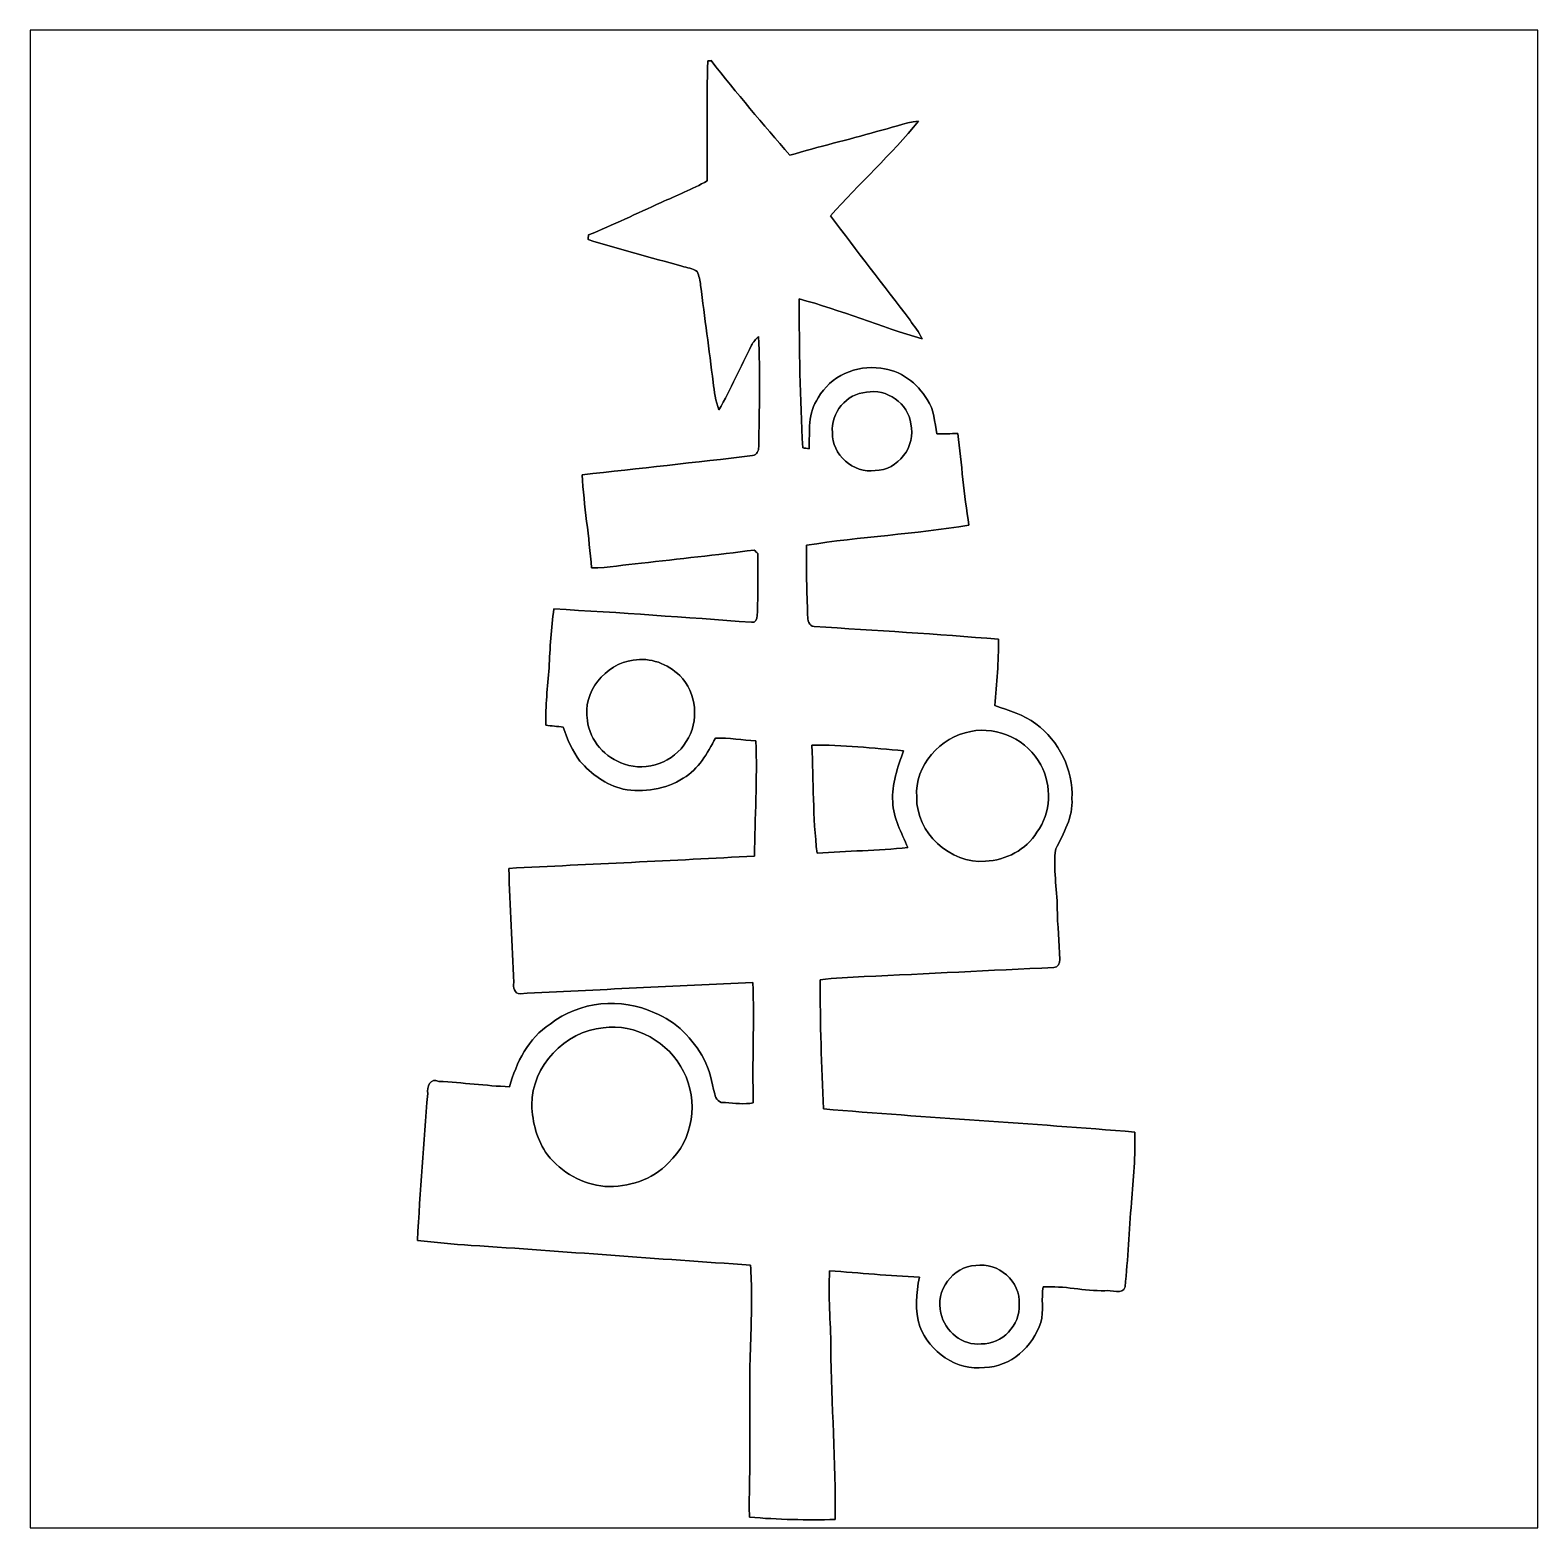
# Model space of a CAD drawing. Header units: centimetres. Extents: x -16.8 to 16.8, y -16.7 to 16.7.
import ezdxf

# ---------------------------------------------------------------- set-up
doc = ezdxf.new("R2010")
doc.units = ezdxf.units.CM
doc.header["$MEASUREMENT"] = 0
doc.layers.add('Layer 1', color=7, linetype='Continuous')

msp = doc.modelspace()

# ---------------------------------------------------------------- linework, layer by layer
at = {"layer": 'Layer 1', "color": 7}
for points, knots in [([(-16.77458, 16.66875), (-16.77458, 16.66875), (16.77458, 16.66875), (16.77458, 16.66875), (16.77458, 16.66875), (16.77458, 16.66875), (16.77458, -16.66875), (16.77458, -16.66875), (16.77458, -16.66875), (16.77458, -16.66875), (-16.77458, -16.66875), (-16.77458, -16.66875), (-16.77458, -16.66875), (-16.77458, -16.66875), (-16.77458, 16.66875), (-16.77458, 16.66875), (-16.77458, 16.66875), (-16.77458, 16.66875), (-16.77458, 16.66875), (-16.77458, 16.66875)], [0, 0, 0, 0, 0.16666667, 0.16666667, 0.16666667, 0.16666667, 0.33333333, 0.33333333, 0.33333333, 0.33333333, 0.5, 0.5, 0.5, 0.5, 0.66666667, 0.66666667, 0.66666667, 0.66666667, 1, 1, 1, 1]), ([(-1.69827, 15.98471), (-1.72367, 15.0943), (-1.70674, 14.20354), (-1.70991, 13.31277), (-1.70991, 13.31277), (-2.04153, 13.12968), (-2.3943, 12.98963), (-2.73685, 12.82876), (-2.73685, 12.82876), (-3.27625, 12.59276), (-3.80365, 12.32888), (-4.35046, 12.1091), (-4.35046, 12.1091), (-4.35293, 12.08334), (-4.35751, 12.03184), (-4.35998, 12.00609), (-4.35998, 12.00609), (-3.66995, 11.79054), (-2.97039, 11.60709), (-2.27224, 11.41871), (-2.27224, 11.41871), (-2.16606, 11.36967), (-2.02459, 11.37814), (-1.93428, 11.29489), (-1.93428, 11.29489), (-1.88595, 11.20105), (-1.87325, 11.0931), (-1.85455, 10.98938), (-1.85455, 10.98938), (-1.76812, 10.26971), (-1.66123, 9.55216), (-1.57762, 8.83214), (-1.57762, 8.83214), (-1.54834, 8.62436), (-1.52153, 8.41375), (-1.45133, 8.21478), (-1.45133, 8.21478), (-1.17793, 8.67763), (-0.96626, 9.17363), (-0.72531, 9.65341), (-0.72531, 9.65341), (-0.6858, 9.73032), (-0.62442, 9.79205), (-0.5648, 9.85308), (-0.5648, 9.85308), (-0.52846, 9.03464), (-0.54892, 8.21514), (-0.56198, 7.39634), (-0.56198, 7.39634), (-0.56198, 7.30991), (-0.60008, 7.20725), (-0.69921, 7.19808), (-0.69921, 7.19808), (-1.96321, 7.04885), (-3.22898, 6.90951), (-4.49439, 6.77157), (-4.49439, 6.77157), (-4.44782, 6.07801), (-4.33705, 5.3908), (-4.28202, 4.69759), (-4.28202, 4.69759), (-3.91054, 4.70041), (-3.54365, 4.7752), (-3.17359, 4.80201), (-3.17359, 4.80201), (-2.33645, 4.90114), (-1.49825, 4.98792), (-0.66216, 5.09517), (-0.66216, 5.09517), (-0.63676, 5.07048), (-0.61101, 5.04507), (-0.58526, 5.02003), (-0.58526, 5.02003), (-0.58385, 4.56036), (-0.57256, 4.09998), (-0.5969, 3.64067), (-0.5969, 3.64067), (-0.59761, 3.56764), (-0.62724, 3.47028), (-0.72073, 3.48827), (-0.72073, 3.48827), (-2.18652, 3.59586), (-3.65372, 3.70558), (-5.12128, 3.78566), (-5.12128, 3.78566), (-5.18513, 3.35174), (-5.20312, 2.91324), (-5.22887, 2.47579), (-5.22887, 2.47579), (-5.26803, 2.0507), (-5.3026, 1.62454), (-5.30119, 1.19733), (-5.30119, 1.19733), (-5.17208, 1.18216), (-5.04331, 1.16981), (-4.91349, 1.15499), (-4.91349, 1.15499), (-4.82212, 0.88829), (-4.71064, 0.62548), (-4.54025, 0.39864), (-4.54025, 0.39864), (-4.29084, 0.10266), (-3.95711, -0.13018), (-3.57893, -0.22507), (-3.57893, -0.22507), (-3.1242, -0.30092), (-2.63102, -0.24024), (-2.24155, 0.0194), (-2.24155, 0.0194), (-1.89689, 0.21449), (-1.70674, 0.57468), (-1.52435, 0.91052), (-1.52435, 0.91052), (-1.22414, 0.91546), (-0.92604, 0.86889), (-0.62689, 0.84772), (-0.62689, 0.84772), (-0.58984, -0.00635), (-0.65052, -0.86007), (-0.65723, -1.71415), (-0.65723, -1.71415), (-2.47826, -1.81645), (-4.30107, -1.89548), (-6.12281, -1.98967), (-6.12281, -1.98967), (-6.10235, -2.83845), (-6.04449, -3.68582), (-6.00922, -4.5339), (-6.00922, -4.5339), (-6.04273, -4.62068), (-5.99193, -4.78966), (-5.87446, -4.77838), (-5.87446, -4.77838), (-4.14831, -4.69759), (-2.42217, -4.59952), (-0.69497, -4.5279), (-0.69497, -4.5279), (-0.65758, -5.41937), (-0.70944, -6.31472), (-0.68333, -7.20796), (-0.68333, -7.20796), (-0.88829, -7.24782), (-1.0989, -7.21642), (-1.30351, -7.19737), (-1.30351, -7.19737), (-1.44216, -7.23159), (-1.51836, -7.11729), (-1.54129, -7.00934), (-1.54129, -7.00934), (-1.60796, -6.74617), (-1.651, -6.47206), (-1.78259, -6.23076), (-1.78259, -6.23076), (-2.02494, -5.78309), (-2.39995, -5.39432), (-2.87831, -5.20241), (-2.87831, -5.20241), (-3.62409, -4.8581), (-4.55119, -4.94347), (-5.201, -5.45359), (-5.201, -5.45359), (-5.68889, -5.76756), (-5.95383, -6.31084), (-6.10905, -6.85165), (-6.10905, -6.85165), (-6.63399, -6.82766), (-7.15504, -6.75887), (-7.67927, -6.73135), (-7.67927, -6.73135), (-7.86871, -6.63716), (-7.95726, -6.86364), (-7.92833, -6.99982), (-7.92833, -6.99982), (-8.01299, -8.08919), (-8.09837, -9.17928), (-8.15799, -10.27077), (-8.15799, -10.27077), (-7.76111, -10.32298), (-7.36141, -10.3505), (-6.96242, -10.38119), (-6.96242, -10.38119), (-4.8895, -10.51701), (-2.81869, -10.68282), (-0.74577, -10.81969), (-0.74577, -10.81969), (-0.71191, -11.27478), (-0.71931, -11.73198), (-0.73201, -12.18812), (-0.73201, -12.18812), (-0.78775, -13.40591), (-0.73695, -14.62546), (-0.76941, -15.84396), (-0.76941, -15.84396), (-0.77223, -16.03939), (-0.7814, -16.23554), (-0.76518, -16.43062), (-0.76518, -16.43062), (-0.13264, -16.48495), (0.50447, -16.49765), (1.13947, -16.48213), (1.13947, -16.48213), (1.15711, -15.20296), (1.05057, -13.9259), (1.04105, -12.64708), (1.04105, -12.64708), (1.04422, -12.08052), (0.97402, -11.51255), (1.01529, -10.94669), (1.01529, -10.94669), (1.68204, -10.99009), (2.34668, -11.06346), (3.01449, -11.08851), (3.01449, -11.08851), (2.93829, -11.44799), (2.90618, -11.82829), (3.02084, -12.18424), (3.02084, -12.18424), (3.23638, -12.75292), (3.84069, -13.1826), (4.46158, -13.10111), (4.46158, -13.10111), (5.04084, -13.08629), (5.5432, -12.63509), (5.71324, -12.09604), (5.71324, -12.09604), (5.78556, -11.83781), (5.71888, -11.5637), (5.76792, -11.303), (5.76792, -11.303), (6.22512, -11.28007), (6.68337, -11.39543), (7.14269, -11.39331), (7.14269, -11.39331), (7.2704, -11.35909), (7.54803, -11.49597), (7.59107, -11.30265), (7.59107, -11.30265), (7.65246, -10.67858), (7.67821, -10.05064), (7.73183, -9.42552), (7.73183, -9.42552), (7.76852, -8.90446), (7.82673, -8.38341), (7.80591, -7.86024), (7.80591, -7.86024), (5.49804, -7.66516), (3.18488, -7.5378), (0.87665, -7.34272), (0.87665, -7.34272), (0.83608, -6.38634), (0.80257, -5.4289), (0.80327, -4.47181), (0.80327, -4.47181), (1.12642, -4.41819), (1.45486, -4.41819), (1.78118, -4.39702), (1.78118, -4.39702), (3.18805, -4.33388), (4.59458, -4.25979), (6.0011, -4.19523), (6.0011, -4.19523), (6.09424, -4.19418), (6.14116, -4.09963), (6.13727, -4.01708), (6.13727, -4.01708), (6.12846, -3.63573), (6.08436, -3.25614), (6.08012, -2.87479), (6.08012, -2.87479), (6.07766, -2.43487), (5.98346, -1.99531), (6.04661, -1.55681), (6.04661, -1.55681), (6.22265, -1.20862), (6.43396, -0.84773), (6.40715, -0.44097), (6.40715, -0.44097), (6.44525, 0.20743), (6.11611, 0.8442), (5.60246, 1.22837), (5.60246, 1.22837), (5.33365, 1.43404), (5.00451, 1.52682), (4.68947, 1.63336), (4.68947, 1.63336), (4.72475, 2.12549), (4.78331, 2.61691), (4.77238, 3.11115), (4.77238, 3.11115), (3.40819, 3.22756), (2.03941, 3.30729), (0.67416, 3.39443), (0.67416, 3.39443), (0.54328, 3.40078), (0.53199, 3.54436), (0.52634, 3.64455), (0.52634, 3.64455), (0.50835, 4.16348), (0.49142, 4.68277), (0.50306, 5.20171), (0.50306, 5.20171), (1.70074, 5.40067), (2.91994, 5.4423), (4.11551, 5.65256), (4.11551, 5.65256), (4.00297, 6.32707), (3.95287, 7.00969), (3.86821, 7.68773), (3.86821, 7.68773), (3.71299, 7.68773), (3.55812, 7.68385), (3.4036, 7.67997), (3.4036, 7.67997), (3.34821, 7.93891), (3.34433, 8.22078), (3.18805, 8.44585), (3.18805, 8.44585), (2.96721, 8.81309), (2.58798, 9.10308), (2.15194, 9.14259), (2.15194, 9.14259), (1.60867, 9.22126), (1.03046, 8.97043), (0.76094, 8.48325), (0.76094, 8.48325), (0.52211, 8.15657), (0.57468, 7.73324), (0.55986, 7.35048), (0.55986, 7.35048), (0.51153, 7.35718), (0.46355, 7.36388), (0.41557, 7.37059), (0.41557, 7.37059), (0.3556, 8.47478), (0.34149, 9.5818), (0.33726, 10.6874), (0.33726, 10.6874), (1.26506, 10.43905), (2.15194, 10.06263), (3.07516, 9.7977), (3.07516, 9.7977), (3.00249, 9.94657), (2.90089, 10.07851), (2.80423, 10.21221), (2.80423, 10.21221), (2.22109, 10.99044), (1.61819, 11.7542), (1.03681, 12.53384), (1.03681, 12.53384), (1.67252, 13.25351), (2.38901, 13.90156), (2.99508, 14.64592), (2.99508, 14.64592), (2.67582, 14.60288), (2.37208, 14.48858), (2.06128, 14.41097), (2.06128, 14.41097), (1.41993, 14.22647), (0.76976, 14.07407), (0.13053, 13.88286), (0.13053, 13.88286), (-0.46567, 14.57431), (-1.05763, 15.27034), (-1.6196, 15.98965), (-1.6196, 15.98965), (-1.63901, 15.98859), (-1.67852, 15.98612), (-1.69827, 15.98471)], [0, 0, 0, 0, 0.01075269, 0.01075269, 0.01075269, 0.01075269, 0.02150538, 0.02150538, 0.02150538, 0.02150538, 0.03225806, 0.03225806, 0.03225806, 0.03225806, 0.04301075, 0.04301075, 0.04301075, 0.04301075, 0.05376344, 0.05376344, 0.05376344, 0.05376344, 0.06451613, 0.06451613, 0.06451613, 0.06451613, 0.07526882, 0.07526882, 0.07526882, 0.07526882, 0.08602151, 0.08602151, 0.08602151, 0.08602151, 0.09677419, 0.09677419, 0.09677419, 0.09677419, 0.10752688, 0.10752688, 0.10752688, 0.10752688, 0.11827957, 0.11827957, 0.11827957, 0.11827957, 0.12903226, 0.12903226, 0.12903226, 0.12903226, 0.13978495, 0.13978495, 0.13978495, 0.13978495, 0.15053763, 0.15053763, 0.15053763, 0.15053763, 0.16129032, 0.16129032, 0.16129032, 0.16129032, 0.17204301, 0.17204301, 0.17204301, 0.17204301, 0.1827957, 0.1827957, 0.1827957, 0.1827957, 0.19354839, 0.19354839, 0.19354839, 0.19354839, 0.20430108, 0.20430108, 0.20430108, 0.20430108, 0.21505376, 0.21505376, 0.21505376, 0.21505376, 0.22580645, 0.22580645, 0.22580645, 0.22580645, 0.23655914, 0.23655914, 0.23655914, 0.23655914, 0.24731183, 0.24731183, 0.24731183, 0.24731183, 0.25806452, 0.25806452, 0.25806452, 0.25806452, 0.2688172, 0.2688172, 0.2688172, 0.2688172, 0.27956989, 0.27956989, 0.27956989, 0.27956989, 0.29032258, 0.29032258, 0.29032258, 0.29032258, 0.30107527, 0.30107527, 0.30107527, 0.30107527, 0.31182796, 0.31182796, 0.31182796, 0.31182796, 0.32258065, 0.32258065, 0.32258065, 0.32258065, 0.33333333, 0.33333333, 0.33333333, 0.33333333, 0.34408602, 0.34408602, 0.34408602, 0.34408602, 0.35483871, 0.35483871, 0.35483871, 0.35483871, 0.3655914, 0.3655914, 0.3655914, 0.3655914, 0.37634409, 0.37634409, 0.37634409, 0.37634409, 0.38709677, 0.38709677, 0.38709677, 0.38709677, 0.39784946, 0.39784946, 0.39784946, 0.39784946, 0.40860215, 0.40860215, 0.40860215, 0.40860215, 0.41935484, 0.41935484, 0.41935484, 0.41935484, 0.43010753, 0.43010753, 0.43010753, 0.43010753, 0.44086022, 0.44086022, 0.44086022, 0.44086022, 0.4516129, 0.4516129, 0.4516129, 0.4516129, 0.46236559, 0.46236559, 0.46236559, 0.46236559, 0.47311828, 0.47311828, 0.47311828, 0.47311828, 0.48387097, 0.48387097, 0.48387097, 0.48387097, 0.49462366, 0.49462366, 0.49462366, 0.49462366, 0.50537634, 0.50537634, 0.50537634, 0.50537634, 0.51612903, 0.51612903, 0.51612903, 0.51612903, 0.52688172, 0.52688172, 0.52688172, 0.52688172, 0.53763441, 0.53763441, 0.53763441, 0.53763441, 0.5483871, 0.5483871, 0.5483871, 0.5483871, 0.55913978, 0.55913978, 0.55913978, 0.55913978, 0.56989247, 0.56989247, 0.56989247, 0.56989247, 0.58064516, 0.58064516, 0.58064516, 0.58064516, 0.59139785, 0.59139785, 0.59139785, 0.59139785, 0.60215054, 0.60215054, 0.60215054, 0.60215054, 0.61290323, 0.61290323, 0.61290323, 0.61290323, 0.62365591, 0.62365591, 0.62365591, 0.62365591, 0.6344086, 0.6344086, 0.6344086, 0.6344086, 0.64516129, 0.64516129, 0.64516129, 0.64516129, 0.65591398, 0.65591398, 0.65591398, 0.65591398, 0.66666667, 0.66666667, 0.66666667, 0.66666667, 0.67741935, 0.67741935, 0.67741935, 0.67741935, 0.68817204, 0.68817204, 0.68817204, 0.68817204, 0.69892473, 0.69892473, 0.69892473, 0.69892473, 0.70967742, 0.70967742, 0.70967742, 0.70967742, 0.72043011, 0.72043011, 0.72043011, 0.72043011, 0.7311828, 0.7311828, 0.7311828, 0.7311828, 0.74193548, 0.74193548, 0.74193548, 0.74193548, 0.75268817, 0.75268817, 0.75268817, 0.75268817, 0.76344086, 0.76344086, 0.76344086, 0.76344086, 0.77419355, 0.77419355, 0.77419355, 0.77419355, 0.78494624, 0.78494624, 0.78494624, 0.78494624, 0.79569892, 0.79569892, 0.79569892, 0.79569892, 0.80645161, 0.80645161, 0.80645161, 0.80645161, 0.8172043, 0.8172043, 0.8172043, 0.8172043, 0.82795699, 0.82795699, 0.82795699, 0.82795699, 0.83870968, 0.83870968, 0.83870968, 0.83870968, 0.84946237, 0.84946237, 0.84946237, 0.84946237, 0.86021505, 0.86021505, 0.86021505, 0.86021505, 0.87096774, 0.87096774, 0.87096774, 0.87096774, 0.88172043, 0.88172043, 0.88172043, 0.88172043, 0.89247312, 0.89247312, 0.89247312, 0.89247312, 0.90322581, 0.90322581, 0.90322581, 0.90322581, 0.91397849, 0.91397849, 0.91397849, 0.91397849, 0.92473118, 0.92473118, 0.92473118, 0.92473118, 0.93548387, 0.93548387, 0.93548387, 0.93548387, 0.94623656, 0.94623656, 0.94623656, 0.94623656, 0.95698925, 0.95698925, 0.95698925, 0.95698925, 0.96774194, 0.96774194, 0.96774194, 0.96774194, 0.97849462, 0.97849462, 0.97849462, 0.97849462, 1, 1, 1, 1]), ([(1.83268, 8.60778), (2.28071, 8.70056), (2.76825, 8.36013), (2.82363, 7.90469), (2.82363, 7.90469), (2.94746, 7.41362), (2.53436, 6.86329), (2.02741, 6.86506), (2.02741, 6.86506), (1.55011, 6.79415), (1.05728, 7.22312), (1.08021, 7.70961), (1.08021, 7.70961), (1.02694, 8.14458), (1.39559, 8.58308), (1.83268, 8.60778)], [0, 0, 0, 0, 0.2, 0.2, 0.2, 0.2, 0.4, 0.4, 0.4, 0.4, 0.6, 0.6, 0.6, 0.6, 1, 1, 1, 1]), ([(-3.35351, 2.64583), (-2.98027, 2.71039), (-2.5848, 2.56752), (-2.32057, 2.30046), (-2.32057, 2.30046), (-1.94169, 1.92546), (-1.87678, 1.27529), (-2.17452, 0.83291), (-2.17452, 0.83291), (-2.44616, 0.381), (-3.04906, 0.15169), (-3.54894, 0.33091), (-3.54894, 0.33091), (-3.97757, 0.46919), (-4.32259, 0.84843), (-4.3748, 1.30281), (-4.3748, 1.30281), (-4.49404, 1.93851), (-3.97792, 2.56187), (-3.35351, 2.64583)], [0, 0, 0, 0, 0.16666667, 0.16666667, 0.16666667, 0.16666667, 0.33333333, 0.33333333, 0.33333333, 0.33333333, 0.5, 0.5, 0.5, 0.5, 0.66666667, 0.66666667, 0.66666667, 0.66666667, 1, 1, 1, 1]), ([(4.15537, 1.0601), (4.75968, 1.17969), (5.43348, 0.86713), (5.71218, 0.31256), (5.71218, 0.31256), (5.96547, -0.14605), (5.94677, -0.75918), (5.62927, -1.18392), (5.62927, -1.18392), (5.38868, -1.57798), (4.93748, -1.80869), (4.4831, -1.83162), (4.4831, -1.83162), (3.69641, -1.89477), (2.93899, -1.19662), (2.9531, -0.40393), (2.9531, -0.40393), (2.90124, 0.30374), (3.47909, 0.93239), (4.15537, 1.0601)], [0, 0, 0, 0, 0.16666667, 0.16666667, 0.16666667, 0.16666667, 0.33333333, 0.33333333, 0.33333333, 0.33333333, 0.5, 0.5, 0.5, 0.5, 0.66666667, 0.66666667, 0.66666667, 0.66666667, 1, 1, 1, 1]), ([(0.62301, 0.75001), (1.30528, 0.77153), (1.98226, 0.67804), (2.66136, 0.63041), (2.66136, 0.63041), (2.53189, 0.26247), (2.39148, -0.11289), (2.42006, -0.51012), (2.42006, -0.51012), (2.42888, -0.87559), (2.62008, -1.19698), (2.75343, -1.52753), (2.75343, -1.52753), (2.08245, -1.59032), (1.40829, -1.60549), (0.73589, -1.64924), (0.73589, -1.64924), (0.64029, -0.85302), (0.6544, -0.04974), (0.62301, 0.75001)], [0, 0, 0, 0, 0.16666667, 0.16666667, 0.16666667, 0.16666667, 0.33333333, 0.33333333, 0.33333333, 0.33333333, 0.5, 0.5, 0.5, 0.5, 0.66666667, 0.66666667, 0.66666667, 0.66666667, 1, 1, 1, 1]), ([(-4.02414, -5.5372), (-3.30447, -5.43454), (-2.55588, -5.8614), (-2.23873, -6.50769), (-2.23873, -6.50769), (-1.88736, -7.15927), (-2.02142, -8.03839), (-2.57104, -8.5411), (-2.57104, -8.5411), (-2.9277, -8.92775), (-3.46957, -9.09285), (-3.98463, -9.06886), (-3.98463, -9.06886), (-4.48451, -9.02441), (-4.95371, -8.76018), (-5.26133, -8.36648), (-5.26133, -8.36648), (-5.49557, -8.04404), (-5.59753, -7.64646), (-5.61234, -7.25311), (-5.61234, -7.25311), (-5.61093, -6.39304), (-4.87892, -5.61446), (-4.02414, -5.5372)], [0, 0, 0, 0, 0.14285714, 0.14285714, 0.14285714, 0.14285714, 0.28571429, 0.28571429, 0.28571429, 0.28571429, 0.42857143, 0.42857143, 0.42857143, 0.42857143, 0.57142857, 0.57142857, 0.57142857, 0.57142857, 0.71428571, 0.71428571, 0.71428571, 0.71428571, 1, 1, 1, 1]), ([(4.26685, -10.82957), (4.76179, -10.74244), (5.27473, -11.18835), (5.23134, -11.69458), (5.23134, -11.69458), (5.26203, -12.15425), (4.85211, -12.58605), (4.39067, -12.57406), (4.39067, -12.57406), (3.97722, -12.62027), (3.57117, -12.29254), (3.4925, -11.89108), (3.4925, -11.89108), (3.35633, -11.40107), (3.7532, -10.84016), (4.26685, -10.82957)], [0, 0, 0, 0, 0.2, 0.2, 0.2, 0.2, 0.4, 0.4, 0.4, 0.4, 0.6, 0.6, 0.6, 0.6, 1, 1, 1, 1])]:
    msp.add_open_spline(points, degree=3, knots=knots, dxfattribs=at)
at = {"layer": 'Layer 1', "color": 252}
for points, knots in [([(-1.69827, 15.98471), (-1.67852, 15.98612), (-1.63901, 15.98859), (-1.6196, 15.98965), (-1.6196, 15.98965), (-1.05763, 15.27034), (-0.46567, 14.57431), (0.13053, 13.88286), (0.13053, 13.88286), (0.76976, 14.07407), (1.41993, 14.22647), (2.06128, 14.41097), (2.06128, 14.41097), (2.37208, 14.48858), (2.67582, 14.60288), (2.99508, 14.64592), (2.99508, 14.64592), (2.38901, 13.90156), (1.67252, 13.25351), (1.03681, 12.53384), (1.03681, 12.53384), (1.61819, 11.7542), (2.22109, 10.99044), (2.80423, 10.21221), (2.80423, 10.21221), (2.90089, 10.07851), (3.00249, 9.94657), (3.07516, 9.7977), (3.07516, 9.7977), (2.15194, 10.06263), (1.26506, 10.43905), (0.33726, 10.6874), (0.33726, 10.6874), (0.34149, 9.5818), (0.3556, 8.47478), (0.41557, 7.37059), (0.41557, 7.37059), (0.46355, 7.36388), (0.51153, 7.35718), (0.55986, 7.35048), (0.55986, 7.35048), (0.57468, 7.73324), (0.52211, 8.15657), (0.76094, 8.48325), (0.76094, 8.48325), (1.03046, 8.97043), (1.60867, 9.22126), (2.15194, 9.14259), (2.15194, 9.14259), (2.58798, 9.10308), (2.96721, 8.81309), (3.18805, 8.44585), (3.18805, 8.44585), (3.34433, 8.22078), (3.34821, 7.93891), (3.4036, 7.67997), (3.4036, 7.67997), (3.55812, 7.68385), (3.71299, 7.68773), (3.86821, 7.68773), (3.86821, 7.68773), (3.95287, 7.00969), (4.00297, 6.32707), (4.11551, 5.65256), (4.11551, 5.65256), (2.91994, 5.4423), (1.70074, 5.40067), (0.50306, 5.20171), (0.50306, 5.20171), (0.49142, 4.68277), (0.50835, 4.16348), (0.52634, 3.64455), (0.52634, 3.64455), (0.53199, 3.54436), (0.54328, 3.40078), (0.67416, 3.39443), (0.67416, 3.39443), (2.03941, 3.30729), (3.40819, 3.22756), (4.77238, 3.11115), (4.77238, 3.11115), (4.78331, 2.61691), (4.72475, 2.12549), (4.68947, 1.63336), (4.68947, 1.63336), (5.00451, 1.52682), (5.33365, 1.43404), (5.60246, 1.22837), (5.60246, 1.22837), (6.11611, 0.8442), (6.44525, 0.20743), (6.40715, -0.44097), (6.40715, -0.44097), (6.43396, -0.84773), (6.22265, -1.20862), (6.04661, -1.55681), (6.04661, -1.55681), (5.98346, -1.99531), (6.07766, -2.43487), (6.08012, -2.87479), (6.08012, -2.87479), (6.08436, -3.25614), (6.12846, -3.63573), (6.13727, -4.01708), (6.13727, -4.01708), (6.14116, -4.09963), (6.09424, -4.19418), (6.0011, -4.19523), (6.0011, -4.19523), (4.59458, -4.25979), (3.18805, -4.33388), (1.78118, -4.39702), (1.78118, -4.39702), (1.45486, -4.41819), (1.12642, -4.41819), (0.80327, -4.47181), (0.80327, -4.47181), (0.80257, -5.4289), (0.83608, -6.38634), (0.87665, -7.34272), (0.87665, -7.34272), (3.18488, -7.5378), (5.49804, -7.66516), (7.80591, -7.86024), (7.80591, -7.86024), (7.82673, -8.38341), (7.76852, -8.90446), (7.73183, -9.42552), (7.73183, -9.42552), (7.67821, -10.05064), (7.65246, -10.67858), (7.59107, -11.30265), (7.59107, -11.30265), (7.54803, -11.49597), (7.2704, -11.35909), (7.14269, -11.39331), (7.14269, -11.39331), (6.68337, -11.39543), (6.22512, -11.28007), (5.76792, -11.303), (5.76792, -11.303), (5.71888, -11.5637), (5.78556, -11.83781), (5.71324, -12.09604), (5.71324, -12.09604), (5.5432, -12.63509), (5.04084, -13.08629), (4.46158, -13.10111), (4.46158, -13.10111), (3.84069, -13.1826), (3.23638, -12.75292), (3.02084, -12.18424), (3.02084, -12.18424), (2.90618, -11.82829), (2.93829, -11.44799), (3.01449, -11.08851), (3.01449, -11.08851), (2.34668, -11.06346), (1.68204, -10.99009), (1.01529, -10.94669), (1.01529, -10.94669), (0.97402, -11.51255), (1.04422, -12.08052), (1.04105, -12.64708), (1.04105, -12.64708), (1.05057, -13.9259), (1.15711, -15.20296), (1.13947, -16.48213), (1.13947, -16.48213), (0.50447, -16.49765), (-0.13264, -16.48495), (-0.76518, -16.43062), (-0.76518, -16.43062), (-0.7814, -16.23554), (-0.77223, -16.03939), (-0.76941, -15.84396), (-0.76941, -15.84396), (-0.73695, -14.62546), (-0.78775, -13.40591), (-0.73201, -12.18812), (-0.73201, -12.18812), (-0.71931, -11.73198), (-0.71191, -11.27478), (-0.74577, -10.81969), (-0.74577, -10.81969), (-2.81869, -10.68282), (-4.8895, -10.51701), (-6.96242, -10.38119), (-6.96242, -10.38119), (-7.36141, -10.3505), (-7.76111, -10.32298), (-8.15799, -10.27077), (-8.15799, -10.27077), (-8.09837, -9.17928), (-8.01299, -8.08919), (-7.92833, -6.99982), (-7.92833, -6.99982), (-7.95726, -6.86364), (-7.86871, -6.63716), (-7.67927, -6.73135), (-7.67927, -6.73135), (-7.15504, -6.75887), (-6.63399, -6.82766), (-6.10905, -6.85165), (-6.10905, -6.85165), (-5.95383, -6.31084), (-5.68889, -5.76756), (-5.201, -5.45359), (-5.201, -5.45359), (-4.55119, -4.94347), (-3.62409, -4.8581), (-2.87831, -5.20241), (-2.87831, -5.20241), (-2.39995, -5.39432), (-2.02494, -5.78309), (-1.78259, -6.23076), (-1.78259, -6.23076), (-1.651, -6.47206), (-1.60796, -6.74617), (-1.54129, -7.00934), (-1.54129, -7.00934), (-1.51836, -7.11729), (-1.44216, -7.23159), (-1.30351, -7.19737), (-1.30351, -7.19737), (-1.0989, -7.21642), (-0.88829, -7.24782), (-0.68333, -7.20796), (-0.68333, -7.20796), (-0.70944, -6.31472), (-0.65758, -5.41937), (-0.69497, -4.5279), (-0.69497, -4.5279), (-2.42217, -4.59952), (-4.14831, -4.69759), (-5.87446, -4.77838), (-5.87446, -4.77838), (-5.99193, -4.78966), (-6.04273, -4.62068), (-6.00922, -4.5339), (-6.00922, -4.5339), (-6.04449, -3.68582), (-6.10235, -2.83845), (-6.12281, -1.98967), (-6.12281, -1.98967), (-4.30107, -1.89548), (-2.47826, -1.81645), (-0.65723, -1.71415), (-0.65723, -1.71415), (-0.65052, -0.86007), (-0.58984, -0.00635), (-0.62689, 0.84772), (-0.62689, 0.84772), (-0.92604, 0.86889), (-1.22414, 0.91546), (-1.52435, 0.91052), (-1.52435, 0.91052), (-1.70674, 0.57468), (-1.89689, 0.21449), (-2.24155, 0.0194), (-2.24155, 0.0194), (-2.63102, -0.24024), (-3.1242, -0.30092), (-3.57893, -0.22507), (-3.57893, -0.22507), (-3.95711, -0.13018), (-4.29084, 0.10266), (-4.54025, 0.39864), (-4.54025, 0.39864), (-4.71064, 0.62548), (-4.82212, 0.88829), (-4.91349, 1.15499), (-4.91349, 1.15499), (-5.04331, 1.16981), (-5.17208, 1.18216), (-5.30119, 1.19733), (-5.30119, 1.19733), (-5.3026, 1.62454), (-5.26803, 2.0507), (-5.22887, 2.47579), (-5.22887, 2.47579), (-5.20312, 2.91324), (-5.18513, 3.35174), (-5.12128, 3.78566), (-5.12128, 3.78566), (-3.65372, 3.70558), (-2.18652, 3.59586), (-0.72073, 3.48827), (-0.72073, 3.48827), (-0.62724, 3.47028), (-0.59761, 3.56764), (-0.5969, 3.64067), (-0.5969, 3.64067), (-0.57256, 4.09998), (-0.58385, 4.56036), (-0.58526, 5.02003), (-0.58526, 5.02003), (-0.61101, 5.04507), (-0.63676, 5.07048), (-0.66216, 5.09517), (-0.66216, 5.09517), (-1.49825, 4.98792), (-2.33645, 4.90114), (-3.17359, 4.80201), (-3.17359, 4.80201), (-3.54365, 4.7752), (-3.91054, 4.70041), (-4.28202, 4.69759), (-4.28202, 4.69759), (-4.33705, 5.3908), (-4.44782, 6.07801), (-4.49439, 6.77157), (-4.49439, 6.77157), (-3.22898, 6.90951), (-1.96321, 7.04885), (-0.69921, 7.19808), (-0.69921, 7.19808), (-0.60008, 7.20725), (-0.56198, 7.30991), (-0.56198, 7.39634), (-0.56198, 7.39634), (-0.54892, 8.21514), (-0.52846, 9.03464), (-0.5648, 9.85308), (-0.5648, 9.85308), (-0.62442, 9.79205), (-0.6858, 9.73032), (-0.72531, 9.65341), (-0.72531, 9.65341), (-0.96626, 9.17363), (-1.17793, 8.67763), (-1.45133, 8.21478), (-1.45133, 8.21478), (-1.52153, 8.41375), (-1.54834, 8.62436), (-1.57762, 8.83214), (-1.57762, 8.83214), (-1.66123, 9.55216), (-1.76812, 10.26971), (-1.85455, 10.98938), (-1.85455, 10.98938), (-1.87325, 11.0931), (-1.88595, 11.20105), (-1.93428, 11.29489), (-1.93428, 11.29489), (-2.02459, 11.37814), (-2.16606, 11.36967), (-2.27224, 11.41871), (-2.27224, 11.41871), (-2.97039, 11.60709), (-3.66995, 11.79054), (-4.35998, 12.00609), (-4.35998, 12.00609), (-4.35751, 12.03184), (-4.35293, 12.08334), (-4.35046, 12.1091), (-4.35046, 12.1091), (-3.80365, 12.32888), (-3.27625, 12.59276), (-2.73685, 12.82876), (-2.73685, 12.82876), (-2.3943, 12.98963), (-2.04153, 13.12968), (-1.70991, 13.31277), (-1.70991, 13.31277), (-1.70674, 14.20354), (-1.72367, 15.0943), (-1.69827, 15.98471), (-1.69827, 15.98471), (-1.69827, 15.98471), (-1.69827, 15.98471), (-1.69827, 15.98471)], [0, 0, 0, 0, 0.0106383, 0.0106383, 0.0106383, 0.0106383, 0.0212766, 0.0212766, 0.0212766, 0.0212766, 0.03191489, 0.03191489, 0.03191489, 0.03191489, 0.04255319, 0.04255319, 0.04255319, 0.04255319, 0.05319149, 0.05319149, 0.05319149, 0.05319149, 0.06382979, 0.06382979, 0.06382979, 0.06382979, 0.07446809, 0.07446809, 0.07446809, 0.07446809, 0.08510638, 0.08510638, 0.08510638, 0.08510638, 0.09574468, 0.09574468, 0.09574468, 0.09574468, 0.10638298, 0.10638298, 0.10638298, 0.10638298, 0.11702128, 0.11702128, 0.11702128, 0.11702128, 0.12765957, 0.12765957, 0.12765957, 0.12765957, 0.13829787, 0.13829787, 0.13829787, 0.13829787, 0.14893617, 0.14893617, 0.14893617, 0.14893617, 0.15957447, 0.15957447, 0.15957447, 0.15957447, 0.17021277, 0.17021277, 0.17021277, 0.17021277, 0.18085106, 0.18085106, 0.18085106, 0.18085106, 0.19148936, 0.19148936, 0.19148936, 0.19148936, 0.20212766, 0.20212766, 0.20212766, 0.20212766, 0.21276596, 0.21276596, 0.21276596, 0.21276596, 0.22340426, 0.22340426, 0.22340426, 0.22340426, 0.23404255, 0.23404255, 0.23404255, 0.23404255, 0.24468085, 0.24468085, 0.24468085, 0.24468085, 0.25531915, 0.25531915, 0.25531915, 0.25531915, 0.26595745, 0.26595745, 0.26595745, 0.26595745, 0.27659574, 0.27659574, 0.27659574, 0.27659574, 0.28723404, 0.28723404, 0.28723404, 0.28723404, 0.29787234, 0.29787234, 0.29787234, 0.29787234, 0.30851064, 0.30851064, 0.30851064, 0.30851064, 0.31914894, 0.31914894, 0.31914894, 0.31914894, 0.32978723, 0.32978723, 0.32978723, 0.32978723, 0.34042553, 0.34042553, 0.34042553, 0.34042553, 0.35106383, 0.35106383, 0.35106383, 0.35106383, 0.36170213, 0.36170213, 0.36170213, 0.36170213, 0.37234043, 0.37234043, 0.37234043, 0.37234043, 0.38297872, 0.38297872, 0.38297872, 0.38297872, 0.39361702, 0.39361702, 0.39361702, 0.39361702, 0.40425532, 0.40425532, 0.40425532, 0.40425532, 0.41489362, 0.41489362, 0.41489362, 0.41489362, 0.42553191, 0.42553191, 0.42553191, 0.42553191, 0.43617021, 0.43617021, 0.43617021, 0.43617021, 0.44680851, 0.44680851, 0.44680851, 0.44680851, 0.45744681, 0.45744681, 0.45744681, 0.45744681, 0.46808511, 0.46808511, 0.46808511, 0.46808511, 0.4787234, 0.4787234, 0.4787234, 0.4787234, 0.4893617, 0.4893617, 0.4893617, 0.4893617, 0.5, 0.5, 0.5, 0.5, 0.5106383, 0.5106383, 0.5106383, 0.5106383, 0.5212766, 0.5212766, 0.5212766, 0.5212766, 0.53191489, 0.53191489, 0.53191489, 0.53191489, 0.54255319, 0.54255319, 0.54255319, 0.54255319, 0.55319149, 0.55319149, 0.55319149, 0.55319149, 0.56382979, 0.56382979, 0.56382979, 0.56382979, 0.57446809, 0.57446809, 0.57446809, 0.57446809, 0.58510638, 0.58510638, 0.58510638, 0.58510638, 0.59574468, 0.59574468, 0.59574468, 0.59574468, 0.60638298, 0.60638298, 0.60638298, 0.60638298, 0.61702128, 0.61702128, 0.61702128, 0.61702128, 0.62765957, 0.62765957, 0.62765957, 0.62765957, 0.63829787, 0.63829787, 0.63829787, 0.63829787, 0.64893617, 0.64893617, 0.64893617, 0.64893617, 0.65957447, 0.65957447, 0.65957447, 0.65957447, 0.67021277, 0.67021277, 0.67021277, 0.67021277, 0.68085106, 0.68085106, 0.68085106, 0.68085106, 0.69148936, 0.69148936, 0.69148936, 0.69148936, 0.70212766, 0.70212766, 0.70212766, 0.70212766, 0.71276596, 0.71276596, 0.71276596, 0.71276596, 0.72340426, 0.72340426, 0.72340426, 0.72340426, 0.73404255, 0.73404255, 0.73404255, 0.73404255, 0.74468085, 0.74468085, 0.74468085, 0.74468085, 0.75531915, 0.75531915, 0.75531915, 0.75531915, 0.76595745, 0.76595745, 0.76595745, 0.76595745, 0.77659574, 0.77659574, 0.77659574, 0.77659574, 0.78723404, 0.78723404, 0.78723404, 0.78723404, 0.79787234, 0.79787234, 0.79787234, 0.79787234, 0.80851064, 0.80851064, 0.80851064, 0.80851064, 0.81914894, 0.81914894, 0.81914894, 0.81914894, 0.82978723, 0.82978723, 0.82978723, 0.82978723, 0.84042553, 0.84042553, 0.84042553, 0.84042553, 0.85106383, 0.85106383, 0.85106383, 0.85106383, 0.86170213, 0.86170213, 0.86170213, 0.86170213, 0.87234043, 0.87234043, 0.87234043, 0.87234043, 0.88297872, 0.88297872, 0.88297872, 0.88297872, 0.89361702, 0.89361702, 0.89361702, 0.89361702, 0.90425532, 0.90425532, 0.90425532, 0.90425532, 0.91489362, 0.91489362, 0.91489362, 0.91489362, 0.92553191, 0.92553191, 0.92553191, 0.92553191, 0.93617021, 0.93617021, 0.93617021, 0.93617021, 0.94680851, 0.94680851, 0.94680851, 0.94680851, 0.95744681, 0.95744681, 0.95744681, 0.95744681, 0.96808511, 0.96808511, 0.96808511, 0.96808511, 0.9787234, 0.9787234, 0.9787234, 0.9787234, 1, 1, 1, 1]), ([(1.83268, 8.60778), (1.39559, 8.58308), (1.02694, 8.14458), (1.08021, 7.70961), (1.08021, 7.70961), (1.05728, 7.22312), (1.55011, 6.79415), (2.02741, 6.86506), (2.02741, 6.86506), (2.53436, 6.86329), (2.94746, 7.41362), (2.82363, 7.90469), (2.82363, 7.90469), (2.76825, 8.36013), (2.28071, 8.70056), (1.83268, 8.60778), (1.83268, 8.60778), (1.83268, 8.60778), (1.83268, 8.60778), (1.83268, 8.60778)], [0, 0, 0, 0, 0.16666667, 0.16666667, 0.16666667, 0.16666667, 0.33333333, 0.33333333, 0.33333333, 0.33333333, 0.5, 0.5, 0.5, 0.5, 0.66666667, 0.66666667, 0.66666667, 0.66666667, 1, 1, 1, 1]), ([(-3.35351, 2.64583), (-3.97792, 2.56187), (-4.49404, 1.93851), (-4.3748, 1.30281), (-4.3748, 1.30281), (-4.32259, 0.84843), (-3.97757, 0.46919), (-3.54894, 0.33091), (-3.54894, 0.33091), (-3.04906, 0.15169), (-2.44616, 0.381), (-2.17452, 0.83291), (-2.17452, 0.83291), (-1.87678, 1.27529), (-1.94169, 1.92546), (-2.32057, 2.30046), (-2.32057, 2.30046), (-2.5848, 2.56752), (-2.98027, 2.71039), (-3.35351, 2.64583), (-3.35351, 2.64583), (-3.35351, 2.64583), (-3.35351, 2.64583), (-3.35351, 2.64583)], [0, 0, 0, 0, 0.14285714, 0.14285714, 0.14285714, 0.14285714, 0.28571429, 0.28571429, 0.28571429, 0.28571429, 0.42857143, 0.42857143, 0.42857143, 0.42857143, 0.57142857, 0.57142857, 0.57142857, 0.57142857, 0.71428571, 0.71428571, 0.71428571, 0.71428571, 1, 1, 1, 1]), ([(4.15537, 1.0601), (3.47909, 0.93239), (2.90124, 0.30374), (2.9531, -0.40393), (2.9531, -0.40393), (2.93899, -1.19662), (3.69641, -1.89477), (4.4831, -1.83162), (4.4831, -1.83162), (4.93748, -1.80869), (5.38868, -1.57798), (5.62927, -1.18392), (5.62927, -1.18392), (5.94677, -0.75918), (5.96547, -0.14605), (5.71218, 0.31256), (5.71218, 0.31256), (5.43348, 0.86713), (4.75968, 1.17969), (4.15537, 1.0601), (4.15537, 1.0601), (4.15537, 1.0601), (4.15537, 1.0601), (4.15537, 1.0601)], [0, 0, 0, 0, 0.14285714, 0.14285714, 0.14285714, 0.14285714, 0.28571429, 0.28571429, 0.28571429, 0.28571429, 0.42857143, 0.42857143, 0.42857143, 0.42857143, 0.57142857, 0.57142857, 0.57142857, 0.57142857, 0.71428571, 0.71428571, 0.71428571, 0.71428571, 1, 1, 1, 1]), ([(0.62301, 0.75001), (0.6544, -0.04974), (0.64029, -0.85302), (0.73589, -1.64924), (0.73589, -1.64924), (1.40829, -1.60549), (2.08245, -1.59032), (2.75343, -1.52753), (2.75343, -1.52753), (2.62008, -1.19698), (2.42888, -0.87559), (2.42006, -0.51012), (2.42006, -0.51012), (2.39148, -0.11289), (2.53189, 0.26247), (2.66136, 0.63041), (2.66136, 0.63041), (1.98226, 0.67804), (1.30528, 0.77153), (0.62301, 0.75001), (0.62301, 0.75001), (0.62301, 0.75001), (0.62301, 0.75001), (0.62301, 0.75001)], [0, 0, 0, 0, 0.14285714, 0.14285714, 0.14285714, 0.14285714, 0.28571429, 0.28571429, 0.28571429, 0.28571429, 0.42857143, 0.42857143, 0.42857143, 0.42857143, 0.57142857, 0.57142857, 0.57142857, 0.57142857, 0.71428571, 0.71428571, 0.71428571, 0.71428571, 1, 1, 1, 1]), ([(-4.02414, -5.5372), (-4.87892, -5.61446), (-5.61093, -6.39304), (-5.61234, -7.25311), (-5.61234, -7.25311), (-5.59753, -7.64646), (-5.49557, -8.04404), (-5.26133, -8.36648), (-5.26133, -8.36648), (-4.95371, -8.76018), (-4.48451, -9.02441), (-3.98463, -9.06886), (-3.98463, -9.06886), (-3.46957, -9.09285), (-2.9277, -8.92775), (-2.57104, -8.5411), (-2.57104, -8.5411), (-2.02142, -8.03839), (-1.88736, -7.15927), (-2.23873, -6.50769), (-2.23873, -6.50769), (-2.55588, -5.8614), (-3.30447, -5.43454), (-4.02414, -5.5372), (-4.02414, -5.5372), (-4.02414, -5.5372), (-4.02414, -5.5372), (-4.02414, -5.5372)], [0, 0, 0, 0, 0.125, 0.125, 0.125, 0.125, 0.25, 0.25, 0.25, 0.25, 0.375, 0.375, 0.375, 0.375, 0.5, 0.5, 0.5, 0.5, 0.625, 0.625, 0.625, 0.625, 0.75, 0.75, 0.75, 0.75, 1, 1, 1, 1]), ([(4.26685, -10.82957), (3.7532, -10.84016), (3.35633, -11.40107), (3.4925, -11.89108), (3.4925, -11.89108), (3.57117, -12.29254), (3.97722, -12.62027), (4.39067, -12.57406), (4.39067, -12.57406), (4.85211, -12.58605), (5.26203, -12.15425), (5.23134, -11.69458), (5.23134, -11.69458), (5.27473, -11.18835), (4.76179, -10.74244), (4.26685, -10.82957)], [0, 0, 0, 0, 0.2, 0.2, 0.2, 0.2, 0.4, 0.4, 0.4, 0.4, 0.6, 0.6, 0.6, 0.6, 1, 1, 1, 1])]:
    msp.add_open_spline(points, degree=3, knots=knots, dxfattribs=at)

doc.saveas('drawing.dxf')
